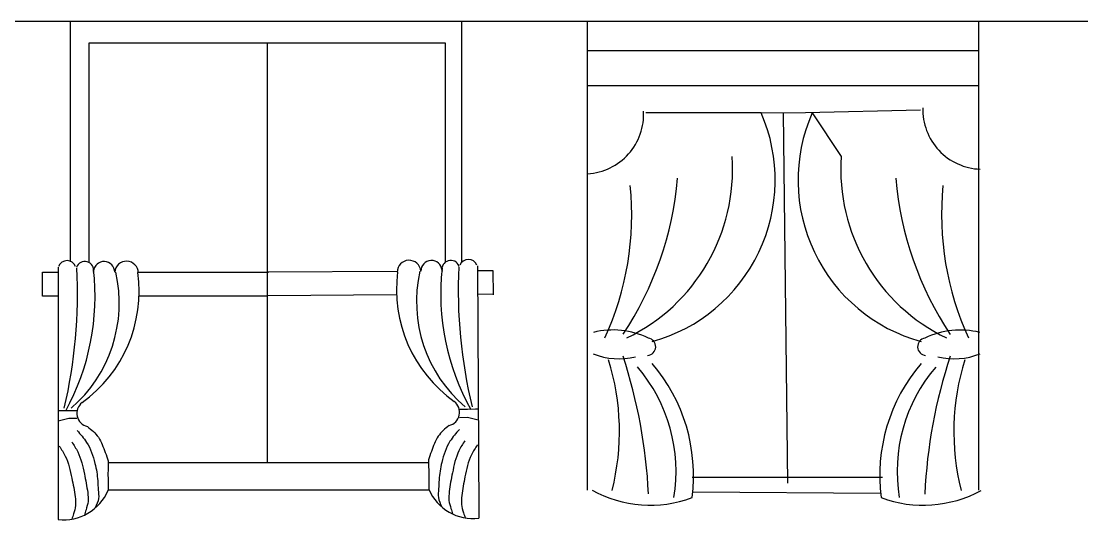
# Model space of a CAD drawing. Header units: inches. Extents: x 9.8 to 52.3, y 14.9 to 39.7.
# Drawn here: x 35.384 to 39.454, y 25.285 to 27.198 of the extents above; entities that cross this region are included whole.
import ezdxf

# ---------------------------------------------------------------- set-up
doc = ezdxf.new("R2010")
doc.units = ezdxf.units.IN
doc.header["$MEASUREMENT"] = 0
doc.layers.add('4', color=4, linetype='Continuous')

msp = doc.modelspace()

# ---------------------------------------------------------------- linework, layer by layer
at = {"layer": '4'}
for p, q in [((31.6824, 27.1977), (52.0086, 27.1977)), ((35.5737, 27.1977), (37.0737, 27.1977)), ((35.5737, 26.2763), (35.5737, 27.1977)), ((37.0737, 27.1977), (37.0737, 26.2717)), ((37.557, 25.3977), (37.557, 27.1977)), ((37.557, 27.1977), (39.057, 27.1977)), ((39.057, 27.1977), (39.057, 25.3977)), ((36.3276, 27.1148), (36.3276, 25.5034)), ((37.557, 27.0849), (39.057, 27.0849)), ((37.557, 26.9511), (39.057, 26.9511)), ((38.2235, 26.8456), (37.7809, 26.8456)), ((38.2235, 26.8456), (38.3929, 26.8476)), ((38.3082, 26.8466), (38.3249, 25.4246)), ((38.3929, 26.8476), (38.8354, 26.8581)), ((38.4189, 26.8456), (38.5304, 26.6785)), ((35.5261, 26.2539), (35.5261, 25.2859)), ((37.1344, 26.2588), (37.1402, 25.3112)), ((35.4653, 26.2348), (35.5261, 26.2348)), ((35.4653, 26.1431), (35.4653, 26.2348)), ((35.6616, 26.2348), (35.6617, 26.2348)), ((35.743, 26.2348), (35.743, 26.2348)), ((35.8321, 26.2348), (36.3327, 26.2348)), ((36.8285, 26.2378), (36.3279, 26.2348)), ((36.9176, 26.2384), (36.9176, 26.2384)), ((36.999, 26.2389), (36.9989, 26.2389)), ((37.1953, 26.2401), (37.1345, 26.2397)), ((37.1959, 26.1484), (37.1953, 26.2401)), ((35.4653, 26.1446), (35.5261, 26.1446)), ((35.8367, 26.1446), (36.3306, 26.1446)), ((36.8245, 26.1476), (36.3306, 26.1446)), ((37.1959, 26.1498), (37.135, 26.1495)), ((35.5261, 25.7037), (35.5975, 25.7037)), ((37.0969, 25.7083), (37.0663, 25.7081)), ((37.1275, 25.7085), (37.0969, 25.7083)), ((37.1377, 25.7086), (37.1275, 25.7085)), ((35.5669, 25.6731), (35.5261, 25.6629)), ((35.5669, 25.6731), (35.5669, 25.6731)), ((35.5975, 25.6731), (35.5669, 25.6731)), ((37.0665, 25.6776), (37.0971, 25.6778)), ((37.0971, 25.6778), (37.0971, 25.6778)), ((37.0971, 25.6778), (37.138, 25.6678)), ((37.9589, 25.4487), (38.6895, 25.4487)), ((36.9499, 25.3977), (35.7175, 25.3977)), ((37.9609, 25.3915), (38.6818, 25.3863)), ((35.5261, 25.3063), (35.5261, 25.3063)), ((37.1402, 25.3112), (37.1402, 25.3112)), ((37.1402, 25.3112), (37.1403, 25.2908))]:
    msp.add_line(p, q, dxfattribs=at)
for points in [[(35.6447, 26.2715), (35.6447, 27.1148), (37.0105, 27.1148), (37.0105, 26.2722)], [(36.9467, 25.5034), (35.7182, 25.5034)]]:
    msp.add_lwpolyline(points, dxfattribs=at)
for centre, radius, start, end in [((39.0718, 26.8578), 0.2279, 178.0207, 268.0399), ((37.5445, 26.8398), 0.2279, 273.309, 3.3283), ((37.6348, 26.588), 0.6426, 285.366, 23.6325), ((39.0076, 26.588), 0.6426, 156.3638, 254.6303), ((37.3964, 26.6286), 0.7173, 295.6997, 3.9892), ((39.246, 26.6286), 0.7173, 176.0071, 244.2966), ((36.6252, 26.7055), 1.2823, 326.4205, 355.0582), ((40.0172, 26.7053), 1.2823, 184.9381, 213.5758), ((36.5858, 26.4562), 1.141, 335.4625, 5.5816), ((40.0566, 26.4561), 1.141, 174.4147, 204.5338), ((35.5602, 26.2437), 0.0354, 21.9522, 158.0478), ((33.6947, 26.1497), 1.9054, 346.757, 3.0427), ((35.6282, 26.2416), 0.0342, 349.0026, 159.1547), ((35.7023, 26.235), 0.0407, 359.9994, 175.6024), ((35.7882, 26.2315), 0.0454, 0.4785, 175.5779), ((36.8724, 26.2349), 0.0454, 4.7714, 179.8707), ((36.9583, 26.2389), 0.0407, 4.7468, 180.3499), ((37.9068, 26.1514), 0.9131, 173.8213, 209.099), ((37.0324, 26.2459), 0.0342, 21.1945, 191.3467), ((38.9664, 26.1658), 1.9054, 177.3066, 193.5923), ((37.1003, 26.2483), 0.0354, 22.3014, 158.3971), ((34.7543, 26.1417), 0.9131, 331.2503, 6.5279), ((35.2301, 26.1151), 0.5303, 310.727, 13.0524), ((35.3079, 26.163), 0.5291, 305.8759, 7.6611), ((37.3532, 26.1692), 0.5291, 172.6882, 234.4734), ((37.4312, 26.1218), 0.5303, 167.2968, 229.6223), ((37.6557, 25.7055), 0.3075, 63.9954, 104.2326), ((38.9866, 25.7054), 0.3075, 75.7637, 116.0009), ((37.785, 25.9486), 0.0337, 274.8248, 80.5551), ((38.8573, 25.9486), 0.0337, 99.4412, 265.1715), ((37.6791, 26.1739), 0.2715, 248.3856, 283.1342), ((36.756, 25.6234), 0.9237, 345.8429, 17.3447), ((35.7876, 25.2875), 2.0058, 2.7465, 18.1628), ((37.3018, 25.4545), 0.6621, 352.6339, 40.5329), ((39.3405, 25.4545), 0.6621, 139.4634, 187.3624), ((40.8546, 25.2873), 2.0058, 161.8335, 177.2498), ((38.9633, 26.1739), 0.2715, 256.8621, 291.6107), ((39.8863, 25.6233), 0.9237, 162.6516, 194.1534), ((37.2795, 25.4702), 0.6175, 350.6297, 40.4682), ((39.3628, 25.4701), 0.6175, 139.5281, 189.3666), ((35.6492, 25.6931), 0.0517, 127.2425, 257.8537), ((37.0147, 25.6972), 0.0517, 282.4956, 53.1068), ((35.5476, 25.4688), 0.1841, 263.2929, 337.3008), ((37.1177, 25.4736), 0.1841, 203.0485, 277.0563), ((37.7972, 25.8018), 0.4612, 241.1868, 290.4636), ((38.8451, 25.8017), 0.4612, 249.5327, 298.8095)]:
    msp.add_arc(centre, radius, start, end, dxfattribs=at)
for points in [[(35.6384, 25.6425), (35.6538, 25.6298), (35.6861, 25.6031), (35.7022, 25.552), (35.7208, 25.5101), (35.7165, 25.4733), (35.7177, 25.4358), (35.7176, 25.4105), (35.7175, 25.3977)], [(37.0259, 25.6468), (37.0105, 25.6339), (36.9784, 25.607), (36.9626, 25.5558), (36.9443, 25.5138), (36.9487, 25.477), (36.9478, 25.4396), (36.9481, 25.4143), (36.9482, 25.4015)]]:
    msp.add_open_spline(points, degree=3, knots=[0, 0, 0, 0, 58.694657, 123.074747, 156.769572, 194.057938, 231.346304, 269.758484, 269.758484, 269.758484, 269.758484], dxfattribs=at)
for points in [[(35.5987, 25.6271), (35.6352, 25.5816), (35.6672, 25.5011), (35.6778, 25.4342), (35.6799, 25.3993), (35.6809, 25.3658), (35.6684, 25.3308)], [(37.0656, 25.6316), (37.0294, 25.5858), (36.9979, 25.5051), (36.9877, 25.4382), (36.9858, 25.4033), (36.985, 25.3698), (36.9977, 25.3349)], [(35.5302, 25.5674), (35.5531, 25.5293), (35.5785, 25.4443), (35.5912, 25.3732), (35.5925, 25.3389), (35.5849, 25.3072), (35.5788, 25.287)], [(35.5782, 25.5834), (35.6011, 25.5453), (35.6265, 25.4603), (35.6392, 25.3892), (35.6405, 25.3549), (35.6329, 25.3232), (35.6268, 25.303)], [(37.0864, 25.588), (37.0637, 25.5498), (37.0388, 25.4646), (37.0266, 25.3934), (37.0255, 25.3591), (37.0333, 25.3275), (37.0395, 25.3073)], [(37.1345, 25.5723), (37.1118, 25.5341), (37.0869, 25.4489), (37.0747, 25.3777), (37.0736, 25.3435), (37.0814, 25.3118), (37.0876, 25.2916)]]:
    msp.add_spline(points, degree=3, dxfattribs=at)

doc.saveas('drawing.dxf')
